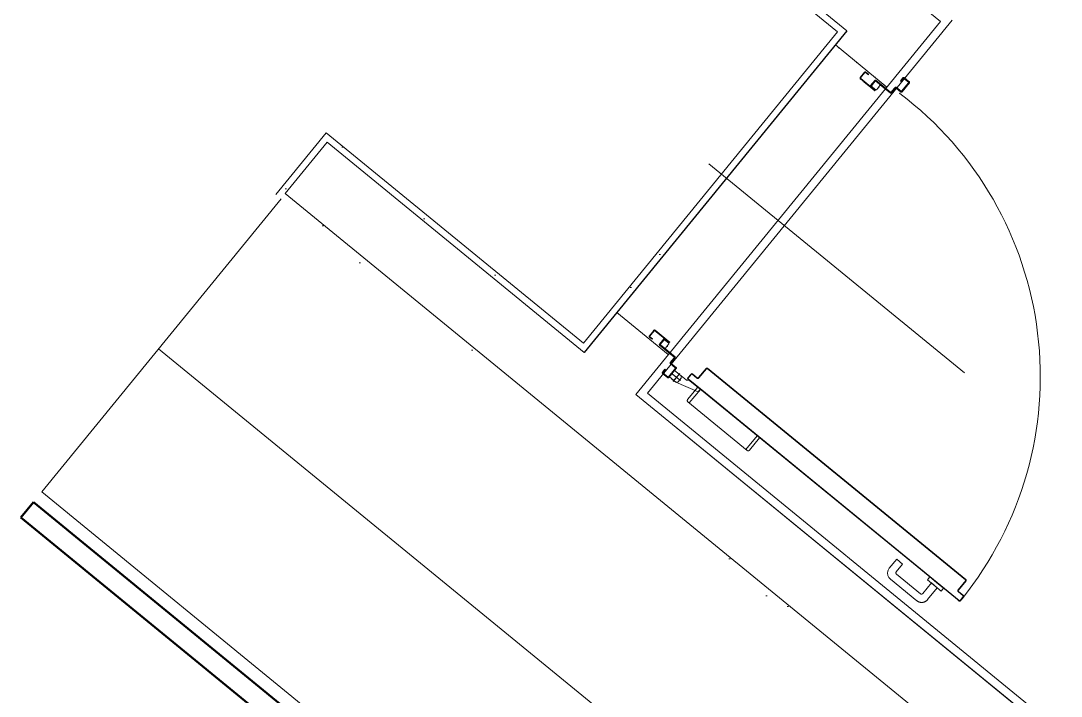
# Model space of a CAD drawing. Header units: centimetres. Extents: x 139057 to 200038, y 34824 to 80516.
# Drawn here: x 166942.1 to 167255.4, y 63160.1 to 63363.4 of the extents above; entities that cross this region are included whole.
import ezdxf

# ---------------------------------------------------------------- set-up
doc = ezdxf.new("R2010")
doc.units = ezdxf.units.CM
doc.header["$LTSCALE"] = 100
doc.linetypes.add('trattino fine', pattern=[14.111117, 7.055559, -7.055559])
for name, color, linetype, lineweight in [('055_RIBALTE_001-AM_0', 14, 'Continuous', 50), ('430_TAVOLATI_001-AM_0', 3, 'Continuous', 0), ('448_RAMPE_SCALE_ASCENS_001-AM_0', 216, 'Continuous', 0)]:
    doc.layers.add(name, color=color, linetype=linetype, lineweight=lineweight)
doc.layers.add('CN_050_MURI_PT_Muri REI', color=7, linetype='Continuous')
pattern_1 = [(45, (157533.175, 23264.425), (-11.136932, 11.136932), [0, -10.5, 0, -15.75]), (110, (157568.175, 23264.425), (14.800159, 5.386817), [0, -7.7, 0, -13.3])]
pattern_2 = [(45, (157533.175, 23229.4246), (-4.9497475, 4.9497475), [])]

msp = doc.modelspace()

# ---------------------------------------------------------------- hatches: boundary and pattern name
at = {"layer": '430_TAVOLATI_001-AM_0'}
h = msp.add_hatch(dxfattribs=at)
h.set_pattern_fill('PIETRA_TAGLIATA_0004', color=256, style=0, pattern_type=2)
h.set_pattern_definition(pattern_1)
h.paths.add_polyline_path([(167190.87, 63360.35), (167032.89, 63489.42), (167033.17, 63486.61), (167188.06, 63360.07)], flags=0)
h = msp.add_hatch(dxfattribs=at)
h.set_pattern_fill('PIETRA_TAGLIATA_0004', color=256, style=0, pattern_type=2)
h.set_pattern_definition(pattern_1)
h.paths.add_polyline_path([(167034.06, 63329.65), (167018.88, 63311.07), (167021.69, 63311.36), (167034.34, 63326.83)], flags=0)
h = msp.add_hatch(dxfattribs=at)
h.set_pattern_fill('PIETRA_TAGLIATA_0004', color=256, style=0, pattern_type=2)
h.set_pattern_definition(pattern_1)
h.paths.add_polyline_path([(167111.49, 63266.37), (167034.06, 63329.65), (167034.34, 63326.83), (167111.78, 63263.56)], flags=0)
h = msp.add_hatch(dxfattribs=at)
h.set_pattern_fill('PIETRA_TAGLIATA_0004', color=256, style=0, pattern_type=2)
h.set_pattern_definition(pattern_1)
h.paths.add_polyline_path([(167528.06, 62897.56), (167021.69, 63311.36), (167018.88, 63311.07), (167526.79, 62896.01)], flags=0)
at = {"layer": 'CN_050_MURI_PT_Muri REI', "linetype": 'Continuous', "lineweight": 13}
h = msp.add_hatch(dxfattribs=at)
h.set_pattern_fill('PIETRA_TAGLIATA_0004', color=253, style=0, pattern_type=2)
h.set_pattern_definition(pattern_1)
h.paths.add_polyline_path([(167111.78, 63263.56), (167190.87, 63360.35), (167188.06, 63360.07), (167111.49, 63266.37)], flags=0)
at = {"layer": 'CN_050_MURI_PT_Muri REI', "linetype": 'Continuous', "lineweight": 18}
h = msp.add_hatch(dxfattribs=at)
h.set_pattern_fill('A_BLOCCO_REI_20X20X40_0004', color=21, style=0, pattern_type=2)
h.set_pattern_definition(pattern_2)
h.paths.add_polyline_path([(167202.89, 63343.45), (167187.4, 63356.11), (167187.39, 63356.1), (167202.88, 63343.44)], flags=0)
h = msp.add_hatch(dxfattribs=at)
h.set_pattern_fill('A_BLOCCO_REI_20X20X40_0004', color=21, style=0, pattern_type=2)
h.set_pattern_definition(pattern_2)
h.paths.add_polyline_path([(167137.07, 63262.91), (167121.59, 63275.56), (167121.53, 63275.49), (167137.02, 63262.84)], flags=0)

# ---------------------------------------------------------------- linework, layer by layer
at = {"layer": '055_RIBALTE_001-AM_0'}
for p, q in [((166945.86, 63218.48, 0), (166942.06, 63213.83, 0)), ((167817.76, 62506.26, 0), (166945.86, 63218.48, 0)), ((166942.06, 63213.83, 0), (167814.34, 62501.3, 0))]:
    msp.add_line(p, q, dxfattribs=at)
at = {"layer": '430_TAVOLATI_001-AM_0'}
for p, q in [((167030.06, 63517.56, 0), (167219.01, 63363.19, 0)), ((167190.87, 63360.35, 0), (167032.89, 63489.42, 0)), ((167033.17, 63486.61, 0), (167188.06, 63360.07, 0)), ((167127.26, 63250.9, 0), (167219.01, 63363.19, 0)), ((167219.01, 63363.19, 0), (167127.27, 63250.91, 0)), ((167130.78, 63251.26, 0), (167222.53, 63363.54, 0)), ((167188.06, 63360.07, 0), (167111.49, 63266.37, 0)), ((167111.78, 63263.56, 0), (167190.87, 63360.35, 0)), ((167187.39, 63356.1, 0), (167202.88, 63343.44, 0)), ((167034.06, 63329.65, 0), (167018.88, 63311.07, 0)), ((167111.49, 63266.37, 0), (167034.06, 63329.65, 0)), ((167034.34, 63326.83, 0), (167021.69, 63311.35, 0)), ((167021.69, 63311.36, 0), (167034.34, 63326.83, 0)), ((167034.34, 63326.83, 0), (167111.78, 63263.56, 0)), ((167528.06, 62897.56, 0), (167021.69, 63311.36, 0)), ((167021.69, 63311.35, 0), (167509.89, 62912.43, 0)), ((167121.59, 63275.56, 0), (167137.07, 63262.91, 0)), ((167521.16, 62932.28, 0), (167130.78, 63251.26, 0)), ((167522.58, 62927.89, 0), (167127.26, 63250.9, 0)), ((167127.27, 63250.91, 0), (167522.57, 62927.89, 0))]:
    msp.add_line(p, q, dxfattribs=at)
at = {"layer": '448_RAMPE_SCALE_ASCENS_001-AM_0'}
for p, q in [((167020.43, 63309.81, 0), (166948.39, 63221.58, 0)), ((167963.23, 62464.36, 0), (166983.51, 63264.6, 0)), ((166948.38, 63221.58, 0), (167820.03, 62509.56, 0))]:
    msp.add_line(p, q, dxfattribs=at)
at = {"layer": 'CN_050_MURI_PT_Muri REI', "linetype": 'Continuous'}
for p, q in [((167190.87, 63360.35, 0), (167111.78, 63263.56, 0)), ((167187.4, 63356.11, 0), (167187.39, 63356.1, 0)), ((167202.88, 63343.44, 0), (167202.89, 63343.45, 0)), ((167121.59, 63275.56, 0), (167121.53, 63275.49, 0)), ((167137.02, 63262.84, 0), (167137.07, 63262.91, 0))]:
    msp.add_line(p, q, dxfattribs=at)
at = {"layer": 'CN_050_MURI_PT_Muri REI', "color": 250, "linetype": 'trattino fine', "lineweight": 13}
for p, q in [((167194.97, 63346.16, 0), (167194.82, 63346.15, 0)), ((167194.97, 63346.06, 0), (167194.82, 63346.04, 0)), ((167195.02, 63346.22, 0), (167194.83, 63346.2, 0)), ((167195, 63346.01, 0), (167194.84, 63345.99, 0)), ((167194.88, 63346.3, 0), (167196.18, 63347.88, 0)), ((167195.11, 63346.34, 0), (167194.9, 63346.31, 0)), ((167195.11, 63345.91, 0), (167194.9, 63345.89, 0)), ((167199.26, 63342.33, 0), (167194.92, 63345.87, 0)), ((167195.16, 63346.4, 0), (167194.95, 63346.38, 0)), ((167195.18, 63345.86, 0), (167194.96, 63345.84, 0)), ((167196.3, 63347.79, 0), (167195, 63346.2, 0)), ((167195.02, 63345.99, 0), (167198.04, 63343.52, 0)), ((167195.25, 63346.51, 0), (167195.04, 63346.49, 0)), ((167195.29, 63345.77, 0), (167195.08, 63345.75, 0)), ((167195.3, 63346.57, 0), (167195.09, 63346.55, 0)), ((167195.35, 63345.72, 0), (167195.14, 63345.7, 0)), ((167195.39, 63346.68, 0), (167195.18, 63346.66, 0)), ((167195.44, 63346.74, 0), (167195.23, 63346.72, 0)), ((167195.46, 63345.63, 0), (167195.25, 63345.61, 0)), ((167195.52, 63345.58, 0), (167195.31, 63345.56, 0)), ((167195.53, 63346.86, 0), (167195.32, 63346.84, 0)), ((167195.58, 63346.92, 0), (167195.37, 63346.9, 0)), ((167195.64, 63345.49, 0), (167195.42, 63345.47, 0)), ((167195.68, 63347.03, 0), (167195.46, 63347.01, 0)), ((167195.7, 63345.44, 0), (167195.49, 63345.42, 0)), ((167195.73, 63347.09, 0), (167195.51, 63347.07, 0)), ((167195.81, 63345.35, 0), (167195.6, 63345.32, 0)), ((167195.82, 63347.2, 0), (167195.61, 63347.18, 0)), ((167195.87, 63347.27, 0), (167195.66, 63347.24, 0)), ((167195.87, 63345.3, 0), (167195.66, 63345.27, 0)), ((167195.96, 63347.38, 0), (167195.75, 63347.36, 0)), ((167195.98, 63345.2, 0), (167195.77, 63345.18, 0)), ((167196.01, 63347.44, 0), (167195.8, 63347.42, 0)), ((167196.1, 63347.55, 0), (167195.89, 63347.53, 0)), ((167196.15, 63347.61, 0), (167195.94, 63347.59, 0)), ((167196.24, 63347.73, 0), (167196.03, 63347.71, 0)), ((167196.29, 63347.79, 0), (167196.08, 63347.77, 0)), ((167196.61, 63347.92, 0), (167196.17, 63347.88, 0)), ((167196.53, 63347.97, 0), (167196.24, 63347.94, 0)), ((167196.72, 63347.83, 0), (167196.51, 63347.81, 0)), ((167196.51, 63347.81, 0), (167197.32, 63347.15, 0)), ((167196.78, 63347.78, 0), (167196.57, 63347.76, 0)), ((167197.41, 63347.26, 0), (167196.6, 63347.93, 0)), ((167196.89, 63347.69, 0), (167196.68, 63347.67, 0)), ((167196.95, 63347.64, 0), (167196.74, 63347.62, 0)), ((167197.07, 63347.55, 0), (167196.86, 63347.53, 0)), ((167197.13, 63347.5, 0), (167196.92, 63347.47, 0)), ((167197.24, 63347.4, 0), (167197.03, 63347.38, 0)), ((167197.3, 63347.35, 0), (167197.09, 63347.33, 0)), ((167197.41, 63347.26, 0), (167197.2, 63347.24, 0)), ((167197.36, 63347.2, 0), (167197.27, 63347.19, 0)), ((167197.41, 63347.26, 0), (167197.32, 63347.15, 0)), ((167198, 63343.88, 0), (167199.27, 63345.42, 0)), ((167199.4, 63345.19, 0), (167198.26, 63343.79, 0)), ((167199.85, 63345.27, 0), (167199.08, 63345.2, 0)), ((167199.74, 63345.37, 0), (167199.17, 63345.31, 0)), ((167199.67, 63345.42, 0), (167199.23, 63345.37, 0)), ((167199.54, 63345.5, 0), (167199.34, 63345.49, 0)), ((167203.95, 63341.6, 0), (167199.54, 63345.2, 0)), ((167199.91, 63345.22, 0), (167199.56, 63345.19, 0)), ((167199.62, 63345.46, 0), (167204.03, 63341.85, 0)), ((167207.75, 63346.24, 0), (167206.99, 63345.31, 0)), ((167206.99, 63345.31, 0), (167207.18, 63345.15, 0)), ((167207.33, 63345.33, 0), (167207.01, 63345.3, 0)), ((167207.38, 63345.39, 0), (167207.03, 63345.36, 0)), ((167207.47, 63345.51, 0), (167207.12, 63345.47, 0)), ((167207.24, 63345.22, 0), (167207.12, 63345.21, 0)), ((167207.52, 63345.57, 0), (167207.17, 63345.53, 0)), ((167207.88, 63346.01, 0), (167207.18, 63345.15, 0)), ((167207.61, 63345.68, 0), (167207.26, 63345.64, 0)), ((167207.66, 63345.74, 0), (167207.31, 63345.71, 0)), ((167207.76, 63345.85, 0), (167207.4, 63345.82, 0)), ((167207.81, 63345.91, 0), (167207.45, 63345.88, 0)), ((167207.9, 63346.03, 0), (167207.55, 63345.99, 0)), ((167208.29, 63346.12, 0), (167207.6, 63346.05, 0)), ((167208.18, 63346.21, 0), (167207.69, 63346.17, 0)), ((167208.12, 63346.27, 0), (167207.74, 63346.23, 0)), ((167208.35, 63346.07, 0), (167207.99, 63346.04, 0)), ((167209.42, 63344.88, 0), (167208.02, 63346.02, 0)), ((167208.1, 63346.28, 0), (167209.65, 63345.01, 0)), ((167208.46, 63345.98, 0), (167208.11, 63345.95, 0)), ((167208.53, 63345.93, 0), (167208.17, 63345.9, 0)), ((167208.64, 63345.84, 0), (167208.29, 63345.8, 0)), ((167208.7, 63345.79, 0), (167208.35, 63345.75, 0)), ((167208.81, 63345.7, 0), (167208.46, 63345.66, 0)), ((167208.87, 63345.65, 0), (167208.52, 63345.61, 0)), ((167208.99, 63345.55, 0), (167208.63, 63345.52, 0)), ((167209.05, 63345.5, 0), (167208.7, 63345.47, 0)), ((167209.16, 63345.41, 0), (167208.81, 63345.38, 0)), ((167209.22, 63345.36, 0), (167208.87, 63345.33, 0)), ((167209.33, 63345.27, 0), (167208.98, 63345.24, 0)), ((167209.4, 63345.22, 0), (167209.04, 63345.19, 0)), ((167196.04, 63345.15, 0), (167195.83, 63345.13, 0)), ((167196.16, 63345.06, 0), (167195.95, 63345.04, 0)), ((167199.07, 63342.49, 0), (167195.97, 63345.02, 0)), ((167196.22, 63345.01, 0), (167196.01, 63344.99, 0)), ((167196.33, 63344.92, 0), (167196.12, 63344.9, 0)), ((167196.39, 63344.87, 0), (167196.18, 63344.85, 0)), ((167196.5, 63344.78, 0), (167196.29, 63344.76, 0)), ((167196.57, 63344.73, 0), (167196.35, 63344.71, 0)), ((167196.68, 63344.64, 0), (167196.47, 63344.61, 0)), ((167196.74, 63344.59, 0), (167196.53, 63344.56, 0)), ((167196.85, 63344.49, 0), (167196.64, 63344.47, 0)), ((167196.91, 63344.44, 0), (167196.7, 63344.42, 0)), ((167197.03, 63344.35, 0), (167196.82, 63344.33, 0)), ((167197.09, 63344.3, 0), (167196.88, 63344.28, 0)), ((167197.2, 63344.21, 0), (167196.99, 63344.19, 0)), ((167197.26, 63344.16, 0), (167197.05, 63344.14, 0)), ((167197.37, 63344.07, 0), (167197.16, 63344.05, 0)), ((167197.44, 63344.02, 0), (167197.22, 63344, 0)), ((167197.55, 63343.93, 0), (167197.34, 63343.9, 0)), ((167197.61, 63343.87, 0), (167197.4, 63343.85, 0)), ((167197.72, 63343.78, 0), (167197.51, 63343.76, 0)), ((167197.78, 63343.73, 0), (167197.57, 63343.71, 0)), ((167197.9, 63343.64, 0), (167197.68, 63343.62, 0)), ((167197.96, 63343.59, 0), (167197.75, 63343.57, 0)), ((167198.42, 63343.53, 0), (167197.86, 63343.48, 0)), ((167198.48, 63343.48, 0), (167197.92, 63343.43, 0)), ((167198.25, 63343.78, 0), (167197.95, 63343.75, 0)), ((167198.3, 63343.84, 0), (167197.96, 63343.81, 0)), ((167198.25, 63343.68, 0), (167197.96, 63343.65, 0)), ((167198.31, 63343.63, 0), (167197.98, 63343.59, 0)), ((167198.59, 63343.39, 0), (167198.03, 63343.34, 0)), ((167198.39, 63343.95, 0), (167198.04, 63343.92, 0)), ((167198.44, 63344.01, 0), (167198.09, 63343.98, 0)), ((167198.66, 63343.34, 0), (167198.09, 63343.29, 0)), ((167198.53, 63344.13, 0), (167198.18, 63344.09, 0)), ((167198.77, 63343.25, 0), (167198.21, 63343.19, 0)), ((167198.58, 63344.19, 0), (167198.23, 63344.15, 0)), ((167198.27, 63343.65, 0), (167199.51, 63342.64, 0)), ((167198.83, 63343.2, 0), (167198.27, 63343.14, 0)), ((167198.67, 63344.3, 0), (167198.32, 63344.27, 0)), ((167198.72, 63344.36, 0), (167198.37, 63344.33, 0)), ((167198.94, 63343.11, 0), (167198.38, 63343.05, 0)), ((167199, 63343.06, 0), (167198.44, 63343, 0)), ((167198.82, 63344.48, 0), (167198.46, 63344.44, 0)), ((167198.87, 63344.54, 0), (167198.51, 63344.5, 0)), ((167199.12, 63342.97, 0), (167198.55, 63342.91, 0)), ((167198.96, 63344.65, 0), (167198.61, 63344.61, 0)), ((167199.18, 63342.92, 0), (167198.61, 63342.86, 0)), ((167199.01, 63344.71, 0), (167198.66, 63344.67, 0)), ((167199.29, 63342.82, 0), (167198.73, 63342.77, 0)), ((167199.1, 63344.82, 0), (167198.75, 63344.79, 0)), ((167199.35, 63342.77, 0), (167198.79, 63342.72, 0)), ((167199.15, 63344.88, 0), (167198.8, 63344.85, 0)), ((167199.24, 63345, 0), (167198.89, 63344.96, 0)), ((167199.46, 63342.68, 0), (167198.9, 63342.63, 0)), ((167199.29, 63345.06, 0), (167198.94, 63345.02, 0)), ((167199.5, 63342.63, 0), (167198.96, 63342.58, 0)), ((167199.38, 63345.17, 0), (167199.03, 63345.14, 0)), ((167199.41, 63342.52, 0), (167199.08, 63342.48, 0)), ((167199.36, 63342.46, 0), (167199.14, 63342.43, 0)), ((167199.27, 63342.34, 0), (167199.25, 63342.34, 0)), ((167199.36, 63342.45, 0), (167199.26, 63342.33, 0)), ((167199.51, 63342.64, 0), (167199.36, 63342.45, 0)), ((167200.02, 63345.13, 0), (167199.67, 63345.1, 0)), ((167200.08, 63345.08, 0), (167199.73, 63345.05, 0)), ((167199.83, 63342.72, 0), (167200.77, 63343.86, 0)), ((167200.2, 63344.99, 0), (167199.84, 63344.95, 0)), ((167200.26, 63344.94, 0), (167199.91, 63344.9, 0)), ((167200.37, 63344.85, 0), (167200.02, 63344.81, 0)), ((167200.43, 63344.8, 0), (167200.08, 63344.76, 0)), ((167200.54, 63344.71, 0), (167200.19, 63344.67, 0)), ((167200.61, 63344.66, 0), (167200.25, 63344.62, 0)), ((167200.72, 63344.56, 0), (167200.37, 63344.53, 0)), ((167200.78, 63344.51, 0), (167200.43, 63344.48, 0)), ((167200.89, 63344.42, 0), (167200.54, 63344.39, 0)), ((167200.95, 63344.37, 0), (167200.6, 63344.34, 0)), ((167201.07, 63344.28, 0), (167200.71, 63344.24, 0)), ((167201.13, 63344.23, 0), (167200.78, 63344.19, 0)), ((167201.24, 63344.14, 0), (167200.89, 63344.1, 0)), ((167201.3, 63344.09, 0), (167200.95, 63344.05, 0)), ((167203.34, 63342.1, 0), (167201.02, 63344, 0)), ((167201.41, 63344, 0), (167201.06, 63343.96, 0)), ((167201.47, 63343.94, 0), (167201.12, 63343.91, 0)), ((167201.59, 63343.85, 0), (167201.24, 63343.82, 0)), ((167201.65, 63343.8, 0), (167201.3, 63343.77, 0)), ((167201.76, 63343.71, 0), (167201.41, 63343.68, 0)), ((167201.82, 63343.66, 0), (167201.47, 63343.63, 0)), ((167201.93, 63343.57, 0), (167201.58, 63343.53, 0)), ((167202, 63343.52, 0), (167201.64, 63343.48, 0)), ((167202.11, 63343.43, 0), (167201.76, 63343.39, 0)), ((167202.17, 63343.38, 0), (167201.82, 63343.34, 0)), ((167202.28, 63343.28, 0), (167201.93, 63343.25, 0)), ((167202.34, 63343.23, 0), (167201.99, 63343.2, 0)), ((167202.46, 63343.14, 0), (167202.1, 63343.11, 0)), ((167202.52, 63343.09, 0), (167202.17, 63343.06, 0)), ((167202.63, 63343, 0), (167202.28, 63342.97, 0)), ((167202.69, 63342.95, 0), (167202.34, 63342.91, 0)), ((167202.8, 63342.86, 0), (167202.45, 63342.82, 0)), ((167202.87, 63342.81, 0), (167202.51, 63342.77, 0)), ((167202.98, 63342.72, 0), (167202.63, 63342.68, 0)), ((167203.04, 63342.67, 0), (167202.69, 63342.63, 0)), ((167203.15, 63342.57, 0), (167202.8, 63342.54, 0)), ((167203.21, 63342.52, 0), (167202.86, 63342.49, 0)), ((167203.33, 63342.43, 0), (167202.97, 63342.4, 0)), ((167203.39, 63342.38, 0), (167203.04, 63342.35, 0)), ((167203.5, 63342.29, 0), (167203.15, 63342.25, 0)), ((167203.56, 63342.24, 0), (167203.21, 63342.2, 0)), ((167203.67, 63342.15, 0), (167203.32, 63342.11, 0)), ((167203.73, 63342.1, 0), (167203.38, 63342.06, 0)), ((167204.18, 63341.87, 0), (167205.38, 63343.34, 0)), ((167205.51, 63343.1, 0), (167204.31, 63341.63, 0)), ((167204.55, 63342.08, 0), (167204.33, 63342.05, 0)), ((167204.44, 63342.17, 0), (167204.42, 63342.17, 0)), ((167205.38, 63343.34, 0), (167204.43, 63342.18, 0)), ((167204.62, 63342.02, 0), (167204.43, 63342.18, 0)), ((167204.77, 63342.2, 0), (167204.44, 63342.17, 0)), ((167204.82, 63342.26, 0), (167204.47, 63342.23, 0)), ((167204.68, 63342.09, 0), (167204.55, 63342.08, 0)), ((167204.91, 63342.38, 0), (167204.56, 63342.34, 0)), ((167204.96, 63342.44, 0), (167204.61, 63342.4, 0)), ((167205.51, 63343.1, 0), (167204.62, 63342.02, 0)), ((167205.06, 63342.55, 0), (167204.7, 63342.51, 0)), ((167205.11, 63342.61, 0), (167204.75, 63342.58, 0)), ((167205.2, 63342.72, 0), (167204.85, 63342.69, 0)), ((167205.25, 63342.79, 0), (167204.9, 63342.75, 0)), ((167205.34, 63342.9, 0), (167204.99, 63342.86, 0)), ((167205.39, 63342.96, 0), (167205.04, 63342.92, 0)), ((167205.48, 63343.07, 0), (167205.13, 63343.04, 0)), ((167205.56, 63343.14, 0), (167205.18, 63343.1, 0)), ((167205.86, 63343.27, 0), (167205.27, 63343.21, 0)), ((167205.8, 63343.32, 0), (167205.32, 63343.27, 0)), ((167205.67, 63343.41, 0), (167205.43, 63343.39, 0)), ((167205.97, 63343.18, 0), (167205.59, 63343.14, 0)), ((167207.12, 63341.91, 0), (167205.65, 63343.12, 0)), ((167206.03, 63343.13, 0), (167205.68, 63343.09, 0)), ((167205.73, 63343.37, 0), (167207.2, 63342.17, 0)), ((167206.14, 63343.04, 0), (167205.79, 63343, 0)), ((167206.21, 63342.98, 0), (167205.85, 63342.95, 0)), ((167206.32, 63342.89, 0), (167205.97, 63342.86, 0)), ((167206.38, 63342.84, 0), (167206.03, 63342.81, 0)), ((167206.49, 63342.75, 0), (167206.14, 63342.72, 0)), ((167206.55, 63342.7, 0), (167206.2, 63342.67, 0)), ((167206.67, 63342.61, 0), (167206.31, 63342.57, 0)), ((167206.73, 63342.56, 0), (167206.37, 63342.52, 0)), ((167206.84, 63342.47, 0), (167206.49, 63342.43, 0)), ((167206.9, 63342.42, 0), (167206.55, 63342.38, 0)), ((167207.01, 63342.32, 0), (167206.66, 63342.29, 0)), ((167207.07, 63342.27, 0), (167206.72, 63342.24, 0)), ((167207.19, 63342.18, 0), (167206.84, 63342.15, 0)), ((167207.65, 63342.17, 0), (167206.9, 63342.1, 0)), ((167207.56, 63342.06, 0), (167207.01, 63342.01, 0)), ((167207.19, 63345.16, 0), (167207.18, 63345.16, 0)), ((167207.34, 63342.19, 0), (167209.43, 63344.74, 0)), ((167207.7, 63342.23, 0), (167207.35, 63342.2, 0)), ((167207.8, 63342.35, 0), (167207.44, 63342.31, 0)), ((167209.69, 63344.66, 0), (167207.47, 63341.95, 0)), ((167207.85, 63342.41, 0), (167207.49, 63342.37, 0)), ((167207.94, 63342.52, 0), (167207.59, 63342.49, 0)), ((167207.99, 63342.58, 0), (167207.64, 63342.55, 0)), ((167208.08, 63342.69, 0), (167207.73, 63342.66, 0)), ((167208.13, 63342.76, 0), (167207.78, 63342.72, 0)), ((167208.22, 63342.87, 0), (167207.87, 63342.83, 0)), ((167208.27, 63342.93, 0), (167207.92, 63342.89, 0)), ((167208.36, 63343.04, 0), (167208.01, 63343.01, 0)), ((167208.41, 63343.1, 0), (167208.06, 63343.07, 0)), ((167208.51, 63343.22, 0), (167208.15, 63343.18, 0)), ((167208.56, 63343.28, 0), (167208.21, 63343.24, 0)), ((167208.65, 63343.39, 0), (167208.3, 63343.35, 0)), ((167208.7, 63343.45, 0), (167208.35, 63343.42, 0)), ((167208.79, 63343.56, 0), (167208.44, 63343.53, 0)), ((167208.84, 63343.63, 0), (167208.49, 63343.59, 0)), ((167208.93, 63343.74, 0), (167208.58, 63343.7, 0)), ((167208.98, 63343.8, 0), (167208.63, 63343.76, 0)), ((167209.07, 63343.91, 0), (167208.72, 63343.88, 0)), ((167209.13, 63343.97, 0), (167208.77, 63343.94, 0)), ((167209.22, 63344.09, 0), (167208.87, 63344.05, 0)), ((167209.27, 63344.15, 0), (167208.92, 63344.11, 0)), ((167209.36, 63344.26, 0), (167209.01, 63344.22, 0)), ((167209.41, 63344.32, 0), (167209.06, 63344.29, 0)), ((167209.5, 63344.43, 0), (167209.15, 63344.4, 0)), ((167209.51, 63345.13, 0), (167209.16, 63345.09, 0)), ((167209.55, 63344.49, 0), (167209.2, 63344.46, 0)), ((167209.57, 63345.08, 0), (167209.22, 63345.04, 0)), ((167209.64, 63344.61, 0), (167209.29, 63344.57, 0)), ((167209.68, 63344.99, 0), (167209.33, 63344.95, 0)), ((167209.69, 63344.67, 0), (167209.34, 63344.63, 0)), ((167209.71, 63344.93, 0), (167209.39, 63344.9, 0)), ((167209.74, 63344.78, 0), (167209.43, 63344.75, 0)), ((167209.74, 63344.83, 0), (167209.45, 63344.8, 0)), ((167203.85, 63342.01, 0), (167203.5, 63341.97, 0)), ((167203.91, 63341.96, 0), (167203.56, 63341.92, 0)), ((167204.02, 63341.86, 0), (167203.67, 63341.83, 0)), ((167204.49, 63341.85, 0), (167203.73, 63341.78, 0)), ((167204.4, 63341.74, 0), (167203.84, 63341.69, 0)), ((167204.35, 63341.68, 0), (167203.9, 63341.64, 0)), ((167204.22, 63341.57, 0), (167204.05, 63341.55, 0)), ((167204.54, 63341.92, 0), (167204.19, 63341.88, 0)), ((167204.61, 63342.03, 0), (167204.28, 63341.99, 0)), ((167204.63, 63342.03, 0), (167204.61, 63342.03, 0)), ((167207.51, 63342, 0), (167207.07, 63341.96, 0)), ((167207.39, 63341.88, 0), (167207.21, 63341.87, 0)), ((167132.68, 63270.18, 0), (167131.39, 63268.59, 0)), ((167131.5, 63268.5, 0), (167132.8, 63270.08, 0)), ((167132.55, 63269.78, 0), (167132.53, 63269.99, 0)), ((167132.64, 63269.89, 0), (167132.62, 63270.1, 0)), ((167132.69, 63269.95, 0), (167132.67, 63270.16, 0)), ((167132.78, 63270.06, 0), (167132.76, 63270.25, 0)), ((167132.83, 63270.11, 0), (167132.82, 63270.27, 0)), ((167132.93, 63270.14, 0), (167132.92, 63270.29, 0)), ((167132.99, 63270.12, 0), (167132.98, 63270.28, 0)), ((167133.01, 63270.1, 0), (167136.03, 63267.64, 0)), ((167133.1, 63270.03, 0), (167133.08, 63270.24, 0)), ((167137.25, 63266.84, 0), (167133.1, 63270.22, 0)), ((167137.44, 63266.68, 0), (167133.1, 63270.22, 0)), ((167133.17, 63269.98, 0), (167133.14, 63270.19, 0)), ((167133.28, 63269.89, 0), (167133.26, 63270.1, 0)), ((167133.34, 63269.83, 0), (167133.32, 63270.05, 0)), ((167131.37, 63268.23, 0), (167131.34, 63268.52, 0)), ((167131.43, 63268.16, 0), (167131.39, 63268.6, 0)), ((167132.24, 63267.5, 0), (167131.43, 63268.17, 0)), ((167131.5, 63268.5, 0), (167131.48, 63268.71, 0)), ((167131.55, 63268.07, 0), (167131.52, 63268.28, 0)), ((167131.52, 63268.28, 0), (167132.34, 63267.62, 0)), ((167131.55, 63268.56, 0), (167131.53, 63268.77, 0)), ((167131.61, 63268.02, 0), (167131.59, 63268.23, 0)), ((167131.64, 63268.67, 0), (167131.62, 63268.88, 0)), ((167131.7, 63268.73, 0), (167131.67, 63268.94, 0)), ((167131.72, 63267.93, 0), (167131.7, 63268.14, 0)), ((167131.78, 63267.88, 0), (167131.76, 63268.09, 0)), ((167131.79, 63268.85, 0), (167131.77, 63269.06, 0)), ((167131.84, 63268.91, 0), (167131.82, 63269.12, 0)), ((167131.89, 63267.79, 0), (167131.87, 63268, 0)), ((167131.93, 63269.02, 0), (167131.91, 63269.23, 0)), ((167131.95, 63267.74, 0), (167131.93, 63267.95, 0)), ((167131.98, 63269.08, 0), (167131.96, 63269.29, 0)), ((167132.07, 63269.19, 0), (167132.05, 63269.4, 0)), ((167132.07, 63267.65, 0), (167132.05, 63267.86, 0)), ((167132.12, 63269.25, 0), (167132.1, 63269.47, 0)), ((167132.13, 63267.6, 0), (167132.11, 63267.81, 0)), ((167132.21, 63269.37, 0), (167132.19, 63269.58, 0)), ((167132.24, 63267.5, 0), (167132.22, 63267.71, 0)), ((167132.26, 63269.43, 0), (167132.24, 63269.64, 0)), ((167132.24, 63267.5, 0), (167132.34, 63267.62, 0)), ((167132.29, 63267.57, 0), (167132.28, 63267.66, 0)), ((167132.36, 63269.54, 0), (167132.33, 63269.75, 0)), ((167132.41, 63269.6, 0), (167132.38, 63269.81, 0)), ((167132.5, 63269.71, 0), (167132.48, 63269.93, 0)), ((167133.45, 63269.74, 0), (167133.43, 63269.95, 0)), ((167133.51, 63269.69, 0), (167133.49, 63269.9, 0)), ((167133.63, 63269.6, 0), (167133.6, 63269.81, 0)), ((167133.69, 63269.55, 0), (167133.67, 63269.76, 0)), ((167133.8, 63269.46, 0), (167133.78, 63269.67, 0)), ((167133.86, 63269.41, 0), (167133.84, 63269.62, 0)), ((167133.97, 63269.32, 0), (167133.95, 63269.53, 0)), ((167134.03, 63269.27, 0), (167134.01, 63269.48, 0)), ((167134.15, 63269.17, 0), (167134.13, 63269.39, 0)), ((167137.25, 63266.84, 0), (167134.15, 63269.37, 0)), ((167134.21, 63269.12, 0), (167134.19, 63269.34, 0)), ((167134.32, 63269.03, 0), (167134.3, 63269.24, 0)), ((167134.38, 63268.98, 0), (167134.36, 63269.19, 0)), ((167135.68, 63267.6, 0), (167134.41, 63266.05, 0)), ((167134.49, 63268.89, 0), (167134.47, 63269.1, 0)), ((167134.56, 63268.84, 0), (167134.54, 63269.05, 0)), ((167134.67, 63268.75, 0), (167134.65, 63268.96, 0)), ((167134.67, 63265.97, 0), (167135.81, 63267.37, 0)), ((167134.73, 63268.7, 0), (167134.71, 63268.91, 0)), ((167134.84, 63268.61, 0), (167134.82, 63268.82, 0)), ((167134.9, 63268.56, 0), (167134.88, 63268.77, 0)), ((167135.02, 63268.46, 0), (167135, 63268.68, 0)), ((167135.08, 63268.41, 0), (167135.06, 63268.63, 0)), ((167135.11, 63266.51, 0), (167135.07, 63266.86, 0)), ((167135.19, 63268.32, 0), (167135.17, 63268.53, 0)), ((167135.2, 63266.62, 0), (167135.17, 63266.98, 0)), ((167135.25, 63266.69, 0), (167135.22, 63267.04, 0)), ((167135.25, 63268.27, 0), (167135.23, 63268.48, 0)), ((167135.34, 63266.8, 0), (167135.31, 63267.15, 0)), ((167135.36, 63268.18, 0), (167135.34, 63268.39, 0)), ((167135.39, 63266.86, 0), (167135.36, 63267.21, 0)), ((167135.43, 63268.13, 0), (167135.4, 63268.34, 0)), ((167135.49, 63266.97, 0), (167135.45, 63267.32, 0)), ((167135.54, 63267.03, 0), (167135.5, 63267.39, 0)), ((167135.54, 63268.04, 0), (167135.52, 63268.25, 0)), ((167135.6, 63267.99, 0), (167135.58, 63268.2, 0)), ((167135.63, 63267.15, 0), (167135.59, 63267.5, 0)), ((167135.68, 63267.21, 0), (167135.64, 63267.56, 0)), ((167135.71, 63267.9, 0), (167135.69, 63268.11, 0)), ((167135.77, 63267.32, 0), (167135.74, 63267.65, 0)), ((167135.77, 63267.85, 0), (167135.75, 63268.06, 0)), ((167135.82, 63267.38, 0), (167135.79, 63267.68, 0)), ((167135.89, 63267.75, 0), (167135.86, 63267.97, 0)), ((167135.92, 63267.4, 0), (167135.89, 63267.69, 0)), ((167135.95, 63267.7, 0), (167135.93, 63267.92, 0)), ((167135.98, 63267.35, 0), (167135.95, 63267.68, 0)), ((167135.95, 63267.38, 0), (167137.19, 63266.37, 0)), ((167136.09, 63267.26, 0), (167136.04, 63267.82, 0)), ((167136.16, 63267.21, 0), (167136.1, 63267.77, 0)), ((167136.27, 63267.12, 0), (167136.21, 63267.68, 0)), ((167136.33, 63267.07, 0), (167136.27, 63267.63, 0)), ((167136.44, 63266.98, 0), (167136.39, 63267.54, 0)), ((167136.5, 63266.93, 0), (167136.45, 63267.49, 0)), ((167136.62, 63266.83, 0), (167136.56, 63267.4, 0)), ((167136.68, 63266.78, 0), (167136.62, 63267.35, 0)), ((167136.79, 63266.69, 0), (167136.73, 63267.26, 0)), ((167136.85, 63266.64, 0), (167136.8, 63267.2, 0)), ((167136.96, 63266.55, 0), (167136.91, 63267.11, 0)), ((167137.03, 63266.5, 0), (167136.97, 63267.06, 0)), ((167137.14, 63266.41, 0), (167137.08, 63266.97, 0)), ((167137.2, 63266.38, 0), (167137.14, 63266.92, 0)), ((167134.39, 63265.77, 0), (167134.37, 63265.97, 0)), ((167134.45, 63265.7, 0), (167138.86, 63262.09, 0)), ((167134.5, 63265.66, 0), (167134.46, 63266.11, 0)), ((167134.56, 63265.61, 0), (167134.51, 63266.17, 0)), ((167134.67, 63265.52, 0), (167134.6, 63266.28, 0)), ((167134.68, 63265.99, 0), (167134.65, 63266.34, 0)), ((167139.1, 63262.22, 0), (167134.68, 63265.83, 0)), ((167134.74, 63265.46, 0), (167134.7, 63265.82, 0)), ((167134.78, 63266.1, 0), (167134.74, 63266.45, 0)), ((167134.83, 63266.16, 0), (167134.79, 63266.52, 0)), ((167134.85, 63265.37, 0), (167134.81, 63265.72, 0)), ((167134.91, 63265.32, 0), (167134.87, 63265.67, 0)), ((167134.92, 63266.28, 0), (167134.88, 63266.63, 0)), ((167134.97, 63266.34, 0), (167134.93, 63266.69, 0)), ((167135.02, 63265.23, 0), (167134.99, 63265.58, 0)), ((167135.06, 63266.45, 0), (167135.02, 63266.8, 0)), ((167135.08, 63265.18, 0), (167135.05, 63265.53, 0)), ((167135.2, 63265.09, 0), (167135.16, 63265.44, 0)), ((167135.26, 63265.04, 0), (167135.22, 63265.39, 0)), ((167135.37, 63264.95, 0), (167135.33, 63265.3, 0)), ((167135.43, 63264.9, 0), (167135.4, 63265.25, 0)), ((167135.54, 63264.8, 0), (167135.51, 63265.16, 0)), ((167135.61, 63264.75, 0), (167135.57, 63265.11, 0)), ((167135.72, 63264.66, 0), (167135.68, 63265.01, 0)), ((167135.78, 63264.61, 0), (167135.74, 63264.96, 0)), ((167135.89, 63264.52, 0), (167135.86, 63264.87, 0)), ((167135.95, 63264.47, 0), (167135.92, 63264.82, 0)), ((167136.07, 63264.38, 0), (167136.03, 63264.73, 0)), ((167136.13, 63264.33, 0), (167136.09, 63264.68, 0)), ((167138.48, 63262.73, 0), (167136.16, 63264.62, 0)), ((167136.24, 63264.24, 0), (167136.2, 63264.59, 0)), ((167137.18, 63266.04, 0), (167136.24, 63264.89, 0)), ((167136.3, 63264.19, 0), (167136.27, 63264.54, 0)), ((167136.41, 63264.09, 0), (167136.38, 63264.45, 0)), ((167136.47, 63264.04, 0), (167136.44, 63264.4, 0)), ((167136.59, 63263.95, 0), (167136.55, 63264.3, 0)), ((167136.65, 63263.9, 0), (167136.61, 63264.25, 0)), ((167136.76, 63263.81, 0), (167136.73, 63264.16, 0)), ((167136.82, 63263.76, 0), (167136.79, 63264.11, 0)), ((167136.93, 63263.67, 0), (167136.9, 63264.02, 0)), ((167137, 63263.62, 0), (167136.96, 63263.97, 0)), ((167137.11, 63263.53, 0), (167137.07, 63263.88, 0)), ((167137.17, 63263.48, 0), (167137.13, 63263.83, 0)), ((167137.19, 63266.37, 0), (167137.35, 63266.56, 0)), ((167137.28, 63263.38, 0), (167137.25, 63263.74, 0)), ((167137.29, 63266.49, 0), (167137.26, 63266.83, 0)), ((167137.34, 63266.55, 0), (167137.32, 63266.78, 0)), ((167137.35, 63266.56, 0), (167137.44, 63266.68, 0)), ((167137.43, 63266.67, 0), (167137.43, 63266.69, 0)), ((167137.34, 63263.33, 0), (167137.31, 63263.69, 0)), ((167137.46, 63263.24, 0), (167137.42, 63263.59, 0)), ((167137.52, 63263.19, 0), (167137.48, 63263.54, 0)), ((167137.63, 63263.1, 0), (167137.59, 63263.45, 0)), ((167137.69, 63263.05, 0), (167137.66, 63263.4, 0)), ((167138.88, 63261.95, 0), (167137.67, 63260.48, 0)), ((167138.62, 63261.64, 0), (167137.67, 63260.48, 0)), ((167137.8, 63262.96, 0), (167137.77, 63263.31, 0)), ((167137.84, 63260.03, 0), (167137.78, 63260.61, 0)), ((167137.87, 63262.91, 0), (167137.83, 63263.26, 0)), ((167137.91, 63260.35, 0), (167137.87, 63260.72, 0)), ((167137.96, 63260.43, 0), (167137.92, 63260.78, 0)), ((167137.93, 63260.4, 0), (167139.13, 63261.87, 0)), ((167137.98, 63262.82, 0), (167137.94, 63263.17, 0)), ((167138.04, 63262.77, 0), (167138, 63263.12, 0)), ((167138.05, 63260.54, 0), (167138.01, 63260.9, 0)), ((167138.1, 63260.61, 0), (167138.06, 63260.96, 0)), ((167138.15, 63262.67, 0), (167138.12, 63263.03, 0)), ((167138.19, 63260.72, 0), (167138.15, 63261.07, 0)), ((167138.21, 63262.62, 0), (167138.18, 63262.98, 0)), ((167138.24, 63260.78, 0), (167138.2, 63261.13, 0)), ((167138.33, 63262.53, 0), (167138.29, 63262.88, 0)), ((167138.33, 63260.89, 0), (167138.3, 63261.24, 0)), ((167138.39, 63262.48, 0), (167138.35, 63262.83, 0)), ((167138.38, 63260.95, 0), (167138.35, 63261.31, 0)), ((167138.47, 63261.07, 0), (167138.44, 63261.42, 0)), ((167138.5, 63262.39, 0), (167138.46, 63262.74, 0)), ((167138.52, 63261.13, 0), (167138.49, 63261.48, 0)), ((167138.56, 63262.34, 0), (167138.53, 63262.69, 0)), ((167138.62, 63261.24, 0), (167138.58, 63261.59, 0)), ((167138.82, 63261.49, 0), (167138.62, 63261.64, 0)), ((167138.63, 63261.64, 0), (167138.63, 63261.65, 0)), ((167138.67, 63261.3, 0), (167138.63, 63261.64, 0)), ((167138.67, 63262.25, 0), (167138.64, 63262.6, 0)), ((167138.73, 63262.2, 0), (167138.7, 63262.55, 0)), ((167138.74, 63261.54, 0), (167138.72, 63261.77, 0)), ((167138.76, 63261.41, 0), (167138.74, 63261.54, 0)), ((167138.81, 63261.49, 0), (167138.77, 63261.83, 0)), ((167138.85, 63262.11, 0), (167138.81, 63262.46, 0)), ((167138.81, 63261.48, 0), (167138.81, 63261.49, 0)), ((167138.9, 63261.59, 0), (167138.86, 63261.94, 0)), ((167138.95, 63261.65, 0), (167138.87, 63262.41, 0)), ((167139.04, 63261.76, 0), (167138.99, 63262.32, 0)), ((167139.09, 63261.82, 0), (167139.05, 63262.27, 0)), ((167139.18, 63261.97, 0), (167139.16, 63262.14, 0)), ((167136.06, 63258.51, 0), (167135.3, 63257.58, 0)), ((167135.35, 63257.21, 0), (167135.31, 63257.59, 0)), ((167135.41, 63257.16, 0), (167135.36, 63257.66, 0)), ((167135.52, 63257.07, 0), (167135.45, 63257.77, 0)), ((167135.54, 63257.47, 0), (167135.5, 63257.83, 0)), ((167135.56, 63257.5, 0), (167136.25, 63258.35, 0)), ((167135.63, 63257.59, 0), (167135.6, 63257.94, 0)), ((167135.68, 63257.65, 0), (167135.65, 63258, 0)), ((167135.77, 63257.76, 0), (167135.74, 63258.12, 0)), ((167135.82, 63257.82, 0), (167135.79, 63258.18, 0)), ((167135.92, 63257.94, 0), (167135.88, 63258.29, 0)), ((167135.97, 63258, 0), (167135.93, 63258.35, 0)), ((167136.06, 63258.11, 0), (167136.02, 63258.46, 0)), ((167136.25, 63258.35, 0), (167136.06, 63258.51, 0)), ((167136.11, 63258.17, 0), (167136.08, 63258.49, 0)), ((167136.2, 63258.28, 0), (167136.19, 63258.4, 0)), ((167136.25, 63258.35, 0), (167136.25, 63258.35, 0)), ((167139.19, 63258.79, 0), (167137.11, 63256.23, 0)), ((167137.24, 63256, 0), (167139.45, 63258.71, 0)), ((167137.66, 63260.18, 0), (167137.64, 63260.42, 0)), ((167137.71, 63260.13, 0), (167139.18, 63258.93, 0)), ((167137.78, 63260.08, 0), (167137.73, 63260.55, 0)), ((167137.95, 63259.93, 0), (167137.91, 63260.31, 0)), ((167139.42, 63259.06, 0), (167137.94, 63260.26, 0)), ((167138.01, 63259.88, 0), (167137.98, 63260.24, 0)), ((167138.12, 63259.79, 0), (167138.09, 63260.14, 0)), ((167138.18, 63259.74, 0), (167138.15, 63260.09, 0)), ((167138.22, 63257.21, 0), (167138.19, 63257.56, 0)), ((167138.27, 63257.27, 0), (167138.24, 63257.62, 0)), ((167138.3, 63259.65, 0), (167138.26, 63260, 0)), ((167138.36, 63259.6, 0), (167138.32, 63259.95, 0)), ((167138.37, 63257.38, 0), (167138.33, 63257.73, 0)), ((167138.42, 63257.44, 0), (167138.38, 63257.79, 0)), ((167138.47, 63259.51, 0), (167138.44, 63259.86, 0)), ((167138.51, 63257.55, 0), (167138.47, 63257.9, 0)), ((167138.53, 63259.46, 0), (167138.5, 63259.81, 0)), ((167138.56, 63257.61, 0), (167138.52, 63257.97, 0)), ((167138.64, 63259.37, 0), (167138.61, 63259.72, 0)), ((167138.65, 63257.73, 0), (167138.61, 63258.08, 0)), ((167138.7, 63257.79, 0), (167138.66, 63258.14, 0)), ((167138.71, 63259.32, 0), (167138.67, 63259.67, 0)), ((167138.79, 63257.9, 0), (167138.76, 63258.25, 0)), ((167138.82, 63259.22, 0), (167138.78, 63259.58, 0)), ((167138.84, 63257.96, 0), (167138.81, 63258.31, 0)), ((167138.88, 63259.17, 0), (167138.84, 63259.53, 0)), ((167138.93, 63258.07, 0), (167138.9, 63258.43, 0)), ((167138.98, 63258.14, 0), (167138.95, 63258.49, 0)), ((167138.99, 63259.08, 0), (167138.96, 63259.43, 0)), ((167138.98, 63258.13, 0), (167139.86, 63257.41, 0)), ((167140.91, 63256.54, 0), (167138.98, 63258.13, 0)), ((167139.05, 63259.03, 0), (167139.02, 63259.38, 0)), ((167139.08, 63258.25, 0), (167139.04, 63258.6, 0)), ((167139.13, 63258.31, 0), (167139.09, 63258.66, 0)), ((167139.17, 63258.94, 0), (167139.13, 63259.29, 0)), ((167139.22, 63258.42, 0), (167139.18, 63258.77, 0)), ((167139.27, 63258.48, 0), (167139.19, 63259.24, 0)), ((167139.36, 63258.6, 0), (167139.3, 63259.15, 0)), ((167139.41, 63258.66, 0), (167139.37, 63259.1, 0)), ((167139.5, 63258.8, 0), (167139.48, 63258.98, 0)), ((167146.19, 63255.97, 0), (167148.47, 63258.76, 0)), ((167146.31, 63255.88, 0), (167148.59, 63258.67, 0)), ((167148.8, 63258.69, 0), (167226.62, 63195.1, 0)), ((167148.89, 63258.81, 0), (167226.72, 63195.21, 0)), ((167135.34, 63257.23, 0), (167136.88, 63255.96, 0)), ((167135.59, 63257.02, 0), (167135.55, 63257.38, 0)), ((167136.97, 63256.22, 0), (167135.57, 63257.36, 0)), ((167135.7, 63256.93, 0), (167135.66, 63257.28, 0)), ((167135.76, 63256.88, 0), (167135.72, 63257.23, 0)), ((167135.87, 63256.79, 0), (167135.84, 63257.14, 0)), ((167135.93, 63256.74, 0), (167135.9, 63257.09, 0)), ((167136.05, 63256.65, 0), (167136.01, 63257, 0)), ((167136.11, 63256.6, 0), (167136.07, 63256.95, 0)), ((167136.22, 63256.5, 0), (167136.18, 63256.86, 0)), ((167136.28, 63256.45, 0), (167136.25, 63256.81, 0)), ((167136.39, 63256.36, 0), (167136.36, 63256.71, 0)), ((167136.46, 63256.31, 0), (167136.42, 63256.66, 0)), ((167136.57, 63256.22, 0), (167136.53, 63256.57, 0)), ((167136.63, 63256.17, 0), (167136.59, 63256.52, 0)), ((167136.74, 63256.08, 0), (167136.71, 63256.43, 0)), ((167136.8, 63256.03, 0), (167136.77, 63256.38, 0)), ((167136.91, 63255.94, 0), (167136.88, 63256.29, 0)), ((167136.97, 63255.91, 0), (167136.94, 63256.24, 0)), ((167137.08, 63255.91, 0), (167137.05, 63256.2, 0)), ((167137.13, 63255.92, 0), (167137.1, 63256.23, 0)), ((167137.23, 63255.99, 0), (167137.19, 63256.34, 0)), ((167137.28, 63256.05, 0), (167137.24, 63256.4, 0)), ((167137.37, 63256.16, 0), (167137.34, 63256.51, 0)), ((167137.42, 63256.22, 0), (167137.39, 63256.58, 0)), ((167137.39, 63256.19, 0), (167139.33, 63254.61, 0)), ((167137.51, 63256.34, 0), (167137.48, 63256.69, 0)), ((167137.56, 63256.4, 0), (167137.53, 63256.75, 0)), ((167137.66, 63256.51, 0), (167137.62, 63256.86, 0)), ((167137.71, 63256.57, 0), (167137.67, 63256.92, 0)), ((167137.8, 63256.68, 0), (167137.76, 63257.04, 0)), ((167137.85, 63256.75, 0), (167137.81, 63257.1, 0)), ((167137.94, 63256.86, 0), (167137.9, 63257.21, 0)), ((167137.99, 63256.92, 0), (167137.95, 63257.27, 0)), ((167138.08, 63257.03, 0), (167138.05, 63257.38, 0)), ((167138.13, 63257.09, 0), (167138.1, 63257.44, 0)), ((167138.17, 63255.56, 0), (167139.33, 63254.61, 0)), ((167138.28, 63257.08, 0), (167140.73, 63255.08, 0)), ((167140.73, 63255.08, 0), (167138.43, 63256.96, 0)), ((167138.51, 63254.79, 0), (167140.51, 63257.24, 0)), ((167138.57, 63254.86, 0), (167140.44, 63257.16, 0)), ((167139.33, 63254.61, 0), (167140.03, 63254.68, 0)), ((167146.02, 63251.73, 0), (167139.33, 63254.61, 0)), ((167140.03, 63254.68, 0), (167140.98, 63255.84, 0)), ((167140.98, 63255.84, 0), (167140.91, 63256.54, 0)), ((167140.91, 63256.54, 0), (167142.46, 63255.28, 0)), ((167142.97, 63255.9, 0), (167143.92, 63257.06, 0)), ((167147.69, 63251.65, 0), (167143.01, 63255.48, 0)), ((167143.08, 63255.8, 0), (167144.03, 63256.97, 0)), ((167147.78, 63251.77, 0), (167143.1, 63255.59, 0)), ((167143.16, 63255.35, 0), (167146.65, 63252.5, 0)), ((167144.24, 63256.99, 0), (167145.68, 63255.82, 0)), ((167144.34, 63257.1, 0), (167145.77, 63255.93, 0)), ((167152.38, 63255.95, 0), (167155.14, 63253.7, 0)), ((167142.9, 63249.36, 0), (167145.94, 63253.08, 0)), ((167143.36, 63248.34, 0), (167146.72, 63252.45, 0)), ((167146.65, 63252.5, 0), (167146.02, 63251.73, 0)), ((167147.08, 63252.15, 0), (167224.63, 63188.78, 0)), ((167147.18, 63252.27, 0), (167224.72, 63188.9, 0)), ((167160.83, 63234.07, 0), (167142.98, 63248.66, 0)), ((167160.45, 63234.38, 0), (167163.8, 63238.49, 0)), ((167161.54, 63234.14, 0), (167164.57, 63237.85, 0)), ((167205.85, 63201.29, 0), (167203.63, 63198.58, 0)), ((167207.63, 63199.83, 0), (167205.85, 63201.29, 0)), ((167205.73, 63197.51, 0), (167207.63, 63199.83, 0)), ((167203.96, 63195.34, 0), (167211.94, 63188.82, 0)), ((167213, 63190.92, 0), (167205.8, 63196.8, 0)), ((167215.8, 63196, 0), (167215.1, 63195.15, 0)), ((167215.1, 63195.15, 0), (167219.28, 63191.73, 0)), ((167217.89, 63194.29, 0), (167215.8, 63196, 0)), ((167224.36, 63192.1, 0), (167226.64, 63194.89, 0)), ((167224.48, 63192, 0), (167226.76, 63194.79, 0)), ((167216.3, 63194.17, 0), (167213.71, 63190.99, 0)), ((167215.17, 63189.15, 0), (167218.08, 63192.71, 0)), ((167218.08, 63192.71, 0), (167216.3, 63194.17, 0)), ((167219.98, 63192.58, 0), (167217.89, 63194.29, 0)), ((167219.28, 63191.73, 0), (167219.98, 63192.58, 0)), ((167225.86, 63190.29, 0), (167224.43, 63191.47, 0)), ((167225.95, 63190.41, 0), (167224.52, 63191.58, 0)), ((167224.93, 63188.92, 0), (167225.88, 63190.08, 0)), ((167225.05, 63188.83, 0), (167226, 63189.99, 0))]:
    msp.add_line(p, q, dxfattribs=at)
at = {"layer": 'CN_050_MURI_PT_Muri REI', "color": 250, "linetype": 'Continuous', "lineweight": 13}
msp.add_line((167226.25, 63257.46, 0), (167149.31, 63320.33, 0), dxfattribs=at)
at = {"layer": 'CN_050_MURI_PT_Muri REI', "color": 250, "linetype": 'trattino fine', "lineweight": 13}
for centre, radius, start, end in [((167195.11, 63346.11, 0), 0.3, 140.7465, 230.7465), ((167195.11, 63346.11, 0), 0.15, 140.7465, 230.7465), ((167196.41, 63347.69, 0), 0.3, 50.7465, 140.7465), ((167196.41, 63347.69, 0), 0.15, 50.7465, 140.7465), ((167199.46, 63345.27, 0), 0.25, 50.7465, 140.7465), ((167199.48, 63345.13, 0), 0.1, 50.7465, 140.7465), ((167207.94, 63346.08, 0), 0.25, 50.7465, 140.7465), ((167207.96, 63345.94, 0), 0.1, 50.7465, 140.7465), ((167198.2, 63343.72, 0), 0.25, 140.7465, 230.7465), ((167198.34, 63343.73, 0), 0.1, 140.7465, 230.7465), ((167199.64, 63342.87, 0), 0.25, 230.7465, 320.7465), ((167200.58, 63344.02, 0), 0.25, 320.7465, 50.7465), ((167205.57, 63343.18, 0), 0.25, 50.7465, 140.7465), ((167205.59, 63343.04, 0), 0.1, 50.7465, 140.7465), ((167207.26, 63342.25, 0), 0.1, 230.7465, 320.7465), ((167209.35, 63344.8, 0), 0.1, 320.7465, 50.7465), ((167209.49, 63344.82, 0), 0.25, 320.7465, 50.7465), ((167204.11, 63341.79, 0), 0.25, 230.7465, 320.7465), ((167204.1, 63341.93, 0), 0.1, 230.7465, 320.7465), ((167142.26, 63256.36, 0), 106.85, 321.197, 52.821), ((167207.28, 63342.11, 0), 0.25, 230.7465, 320.7465), ((167132.91, 63269.99, 0), 0.3, 50.7465, 140.7465), ((167132.91, 63269.99, 0), 0.15, 50.7465, 140.7465), ((167131.62, 63268.4, 0), 0.3, 140.7465, 230.7465), ((167131.62, 63268.4, 0), 0.15, 140.7465, 230.7465), ((167135.87, 63267.44, 0), 0.25, 50.7465, 140.7465), ((167135.89, 63267.3, 0), 0.1, 50.7465, 140.7465), ((167134.61, 63265.89, 0), 0.25, 140.7465, 230.7465), ((167134.75, 63265.91, 0), 0.1, 140.7465, 230.7465), ((167136.05, 63265.05, 0), 0.25, 230.7465, 320.7465), ((167136.98, 63266.2, 0), 0.25, 320.7465, 50.7465), ((167138.8, 63262.02, 0), 0.1, 320.7465, 50.7465), ((167138.94, 63262.03, 0), 0.25, 320.7465, 50.7465), ((167135.49, 63257.42, 0), 0.25, 140.7465, 230.7465), ((167135.63, 63257.43, 0), 0.1, 140.7465, 230.7465), ((167137.87, 63260.32, 0), 0.25, 140.7465, 230.7465), ((167138.01, 63260.34, 0), 0.1, 140.7465, 230.7465), ((167139.12, 63258.85, 0), 0.1, 320.7465, 50.7465), ((167139.26, 63258.87, 0), 0.25, 320.7465, 50.7465), ((167148.7, 63258.57, 0), 0.3, 50.7465, 140.7465), ((167148.7, 63258.57, 0), 0.15, 50.7465, 140.7465), ((167137.04, 63256.15, 0), 0.25, 230.7465, 320.7465), ((167137.03, 63256.3, 0), 0.1, 230.7465, 320.7465), ((167142.78, 63255.67, 0), 0.5, 230.7465, 320.7465), ((167143.2, 63255.71, 0), 0.3, 140.7465, 230.7465), ((167143.2, 63255.71, 0), 0.15, 140.7465, 230.7465), ((167144.15, 63256.87, 0), 0.3, 50.7465, 140.7465), ((167144.15, 63256.87, 0), 0.15, 50.7465, 140.7465), ((167145.96, 63256.16, 0), 0.45, 230.7465, 320.7465), ((167145.96, 63256.16, 0), 0.3, 230.7465, 320.7465), ((167143.29, 63249.05, 0), 0.5, 140.7465, 230.7465), ((167161.15, 63234.45, 0), 0.5, 230.7465, 320.7465), ((167205.42, 63197.12, 0), 2.3, 140.7465, 230.7465), ((167206.12, 63197.19, 0), 0.5, 140.7465, 230.7465), ((167226.53, 63194.98, 0), 0.15, 320.7465, 50.7465), ((167226.53, 63194.98, 0), 0.3, 320.7465, 50.7465), ((167224.71, 63191.81, 0), 0.45, 140.7465, 230.7465), ((167224.71, 63191.81, 0), 0.3, 140.7465, 230.7465), ((167213.39, 63190.6, 0), 2.3, 230.7465, 320.7465), ((167213.32, 63191.31, 0), 0.5, 230.7465, 320.7465), ((167224.82, 63189.02, 0), 0.3, 230.7465, 320.7465), ((167224.82, 63189.02, 0), 0.15, 230.7465, 320.7465), ((167225.76, 63190.18, 0), 0.15, 320.7465, 50.7465), ((167225.76, 63190.18, 0), 0.3, 320.7465, 50.7465)]:
    msp.add_arc(centre, radius, start, end, dxfattribs=at)
for p in [(167194.88, 63346.3, 0), (167194.92, 63345.87, 0), (167207.59, 63346.05, 0), (167208.3, 63346.12, 0), (167199.26, 63342.33, 0), (167199.66, 63345.11, 0), (167200.38, 63343.23, 0), (167204.43, 63342.18, 0), (167209.53, 63344.47, 0), (167209.65, 63345.01, 0), (167206.76, 63341.56, 0), (167132.68, 63270.18, 0), (167132.98, 63270.32, 0), (167133.1, 63270.22, 0), (167134.8, 63265.74, 0), (167136.79, 63265.4, 0), (167137.44, 63266.68, 0), (167138.62, 63261.64, 0), (167135.46, 63257.77, 0), (167148.89, 63258.8, 0), (167135.53, 63257.07, 0), (167136.88, 63255.96, 0), (167137.39, 63256.19, 0), (167203.96, 63195.34, 0), (167226.72, 63195.21, 0), (167224.47, 63188.91, 0), (167224.63, 63188.78, 0), (167225.05, 63188.83, 0)]:
    msp.add_point(p, dxfattribs=at)

doc.saveas('drawing.dxf')
